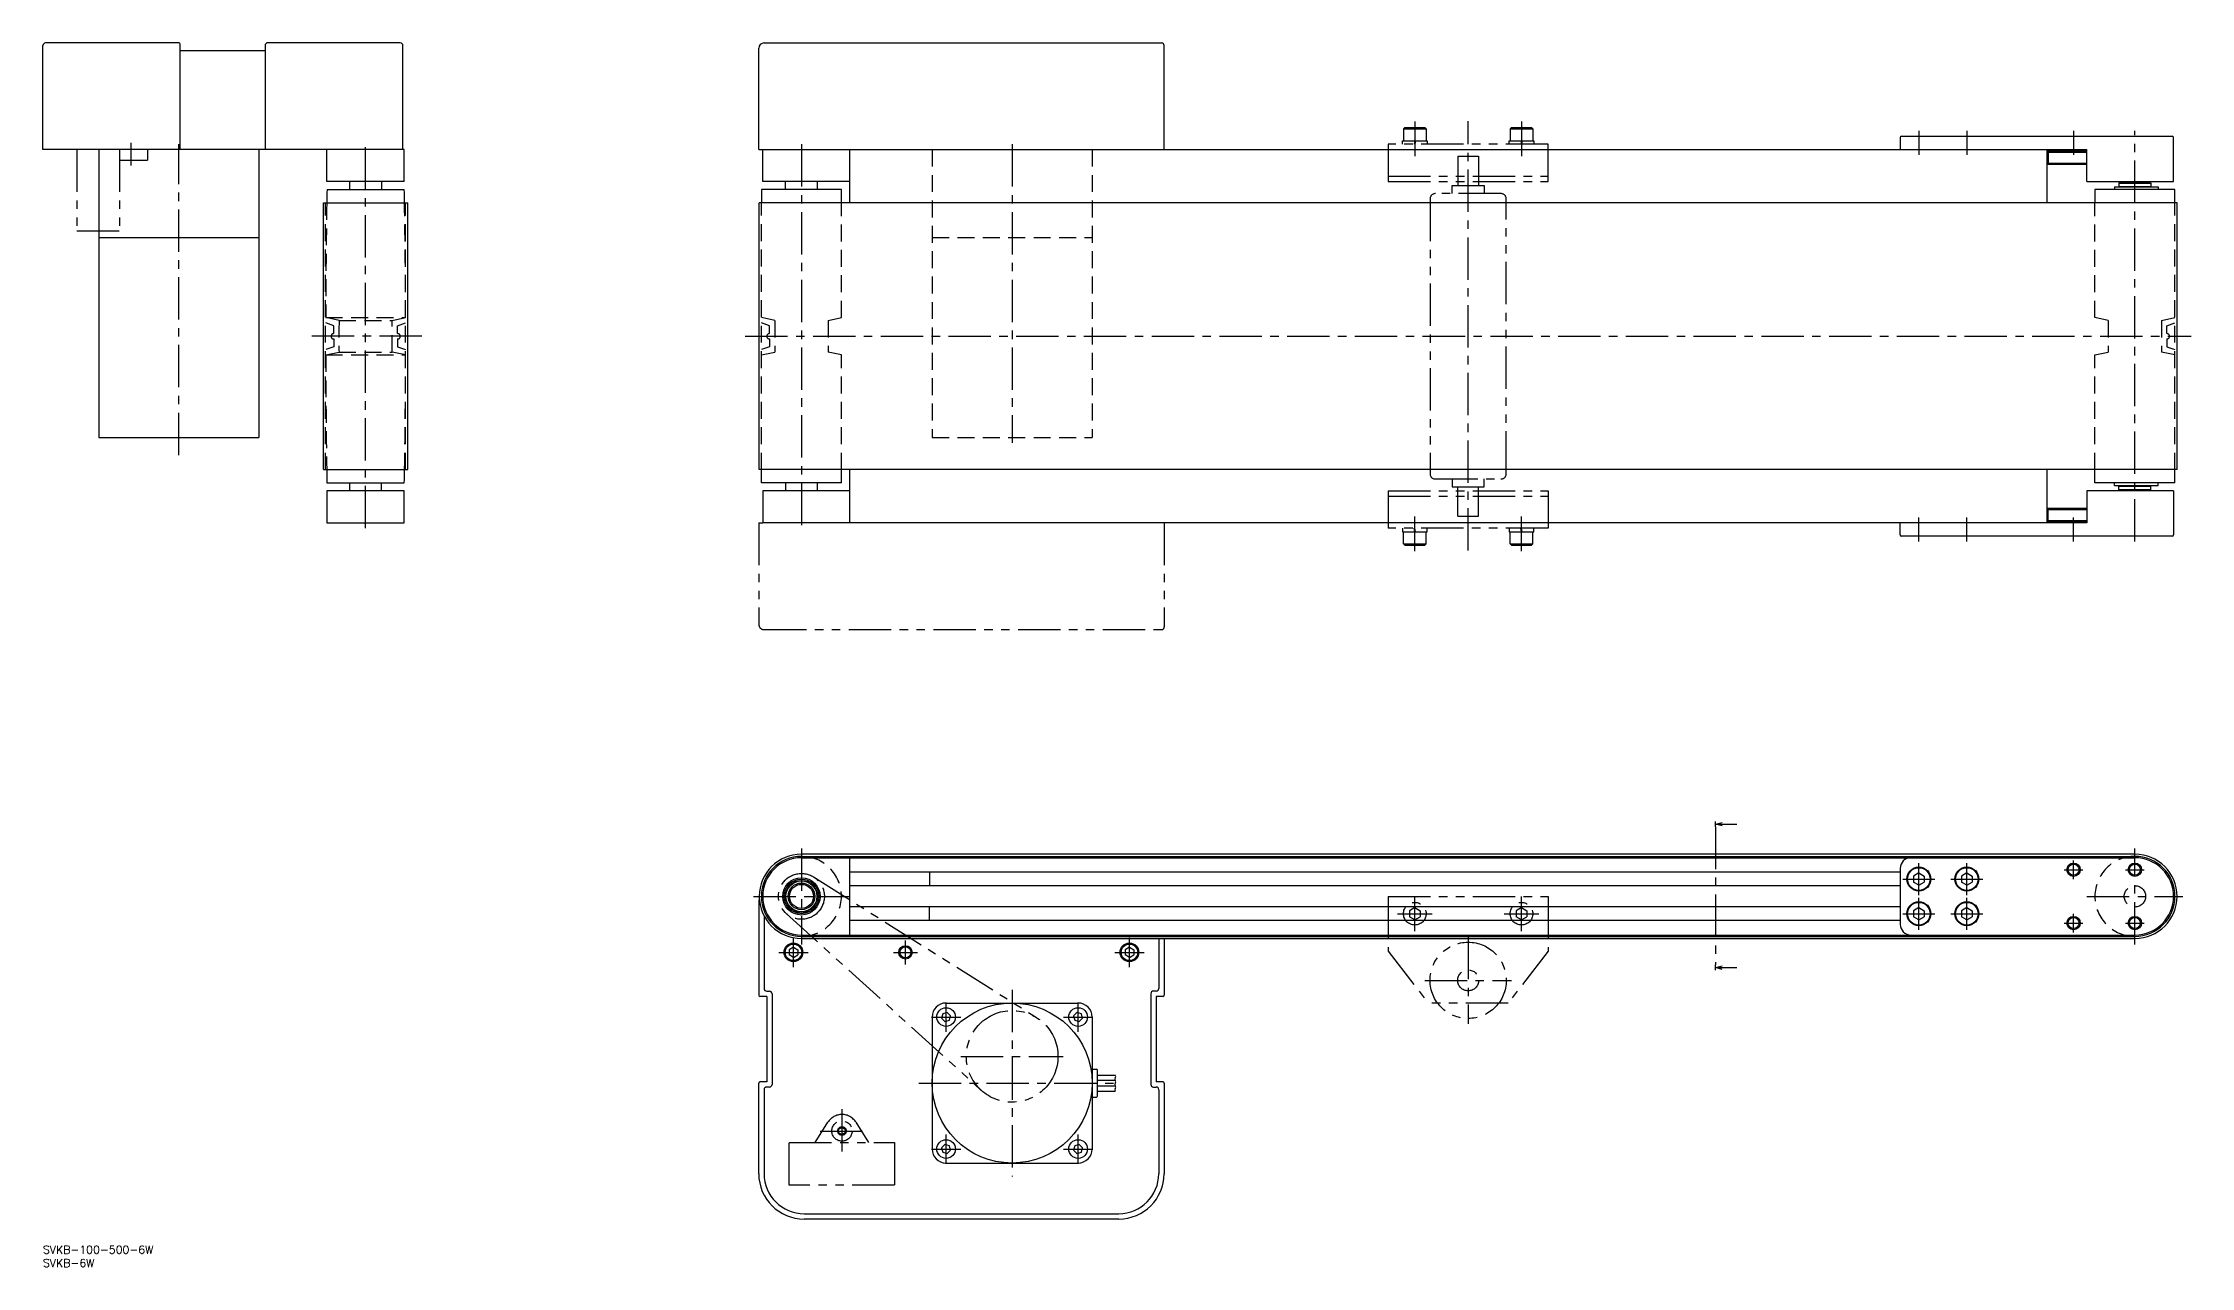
# Model space of a CAD drawing. Extents: x 0 to 1292, y -8 to 451.
# Drawn here: x 0 to 805, y -8 to 451 of the extents above; entities that cross this region are included whole.
import ezdxf

# ---------------------------------------------------------------- set-up
doc = ezdxf.new("R2010")
doc.units = 0
doc.header["$LTSCALE"] = 0.5
for name, pattern in [('CENTER', [50.8, 31.75, -6.35, 6.35, -6.35]), ('DASHED', [19.05, 12.7, -6.35]), ('PHANTOM', [63.5, 31.75, -6.35, 6.35, -6.35, 6.35, -6.35])]:
    doc.linetypes.add(name, pattern=pattern)
doc.layers.get('0').update_dxf_attribs({"linetype": 'CONTINUOUS'})
for name, color, linetype in [('MSM_CENTER', 1, 'CENTER'), ('MSM_CONTINUOUS', 7, 'CONTINUOUS'), ('MSM_DASHED', 4, 'DASHED'), ('MSM_IMAGINARY', 6, 'PHANTOM'), ('MSM_NARROW', 5, 'CONTINUOUS'), ('MSM_PART_NUMBER', 7, 'CONTINUOUS')]:
    doc.layers.add(name, color=color, linetype=linetype)
doc.styles.get("Standard").update_dxf_attribs({"font": 'txt.shx', "height": 3, "bigfont": 'bigfont.shx'})

# ---------------------------------------------------------------- blocks, each defined once
blk = doc.blocks.new('*U9')
at = {"layer": 'MSM_PART_NUMBER'}
blk.add_text('SVKB-100-500-6W', height=3, dxfattribs=at).set_placement((0, -3))
blk = doc.blocks.new('*U10')
at = {"layer": 'MSM_PART_NUMBER'}
blk.add_text('SVKB-6W', height=3, dxfattribs=at).set_placement((0, -8))

msp = doc.modelspace()

# ---------------------------------------------------------------- linework, layer by layer
msp.add_arc((134, 450), 1, 0, 90)
at = {"layer": 'MSM_CENTER'}
for p, q in [((514.4, 421.55), (514.4, 408.55)), ((534.4, 260.63), (534.4, 421.63)), ((554.4, 421.55), (554.4, 408.55)), ((33, 413.5), (33, 405)), ((51, 296.47), (51, 413)), ((121, 269), (121, 413)), ((284.4, 413), (284.4, 269)), ((363.4, 413), (363.4, 301)), ((703.4, 418), (703.4, 409)), ((721.4, 418), (721.4, 409)), ((761.4, 418), (761.4, 409)), ((784.4, 264), (784.4, 418)), ((142.07, 341), (99.93, 341)), ((263.34, 341), (805.45, 341)), ((514.4, 260.45), (514.4, 273.45)), ((554.4, 260.45), (554.4, 273.45)), ((703.4, 264), (703.4, 273)), ((721.4, 264), (721.4, 273)), ((761.4, 264), (761.4, 273)), ((627.18, 157.08), (627.18, 105.28)), ((284.4, 149), (284.4, 113)), ((784.4, 113), (784.4, 149)), ((697.4, 137.5), (709.4, 137.5)), ((703.4, 131.5), (703.4, 143.5)), ((715.4, 137.5), (727.4, 137.5)), ((721.4, 131.5), (721.4, 143.5)), ((757.9, 141), (764.9, 141)), ((761.4, 137.5), (761.4, 144.5)), ((780.9, 141), (787.9, 141)), ((266.4, 131), (302.4, 131)), ((514.4, 118), (514.4, 131)), ((554.4, 118), (554.4, 131)), ((703.4, 118.5), (703.4, 130.5)), ((721.4, 118.5), (721.4, 130.5)), ((766.4, 131), (802.4, 131)), ((507.9, 124.5), (520.9, 124.5)), ((547.9, 124.5), (560.9, 124.5)), ((697.4, 124.5), (709.4, 124.5)), ((715.4, 124.5), (727.4, 124.5)), ((757.9, 121), (764.9, 121)), ((761.4, 117.5), (761.4, 124.5)), ((780.9, 121), (787.9, 121)), ((281.4, 104.5), (281.4, 115.5)), ((323.4, 105.5), (323.4, 114.5)), ((407.4, 104.5), (407.4, 115.5)), ((534.4, 115.8), (534.4, 83.2)), ((275.9, 110), (286.9, 110)), ((318.9, 110), (327.9, 110)), ((401.9, 110), (412.9, 110)), ((518.1, 99.5), (550.7, 99.5)), ((338.65, 80.25), (338.65, 91.25)), ((363.4, 96), (363.4, 26)), ((388.15, 80.25), (388.15, 91.25)), ((333.15, 85.75), (344.15, 85.75)), ((382.65, 85.75), (393.65, 85.75)), ((344.21, 71), (382.59, 71)), ((328.4, 61), (404.1, 61)), ((299.6, 51.2), (299.6, 34.8)), ((291.4, 43), (307.8, 43)), ((338.65, 30.75), (338.65, 41.75)), ((388.15, 30.75), (388.15, 41.75)), ((333.15, 36.25), (344.15, 36.25)), ((382.65, 36.25), (393.65, 36.25))]:
    msp.add_line(p, q, dxfattribs=at)
at = {"layer": 'MSM_CONTINUOUS'}
for p, q in [((0, 411), (0, 450)), ((51, 451), (1, 451)), ((51.5, 411), (51.5, 450.5)), ((83.5, 448), (51.5, 448)), ((83.5, 411), (83.5, 450.5)), ((134, 451), (84, 451)), ((135, 411), (135, 450)), ((268.4, 411), (268.4, 449)), ((270.4, 451), (419.4, 451)), ((420.4, 411), (420.4, 450)), ((135.5, 411), (0, 411)), ((21, 411), (21, 303)), ((81, 411), (81, 303)), ((106.5, 399), (106.5, 411)), ((135.5, 399), (135.5, 411)), ((268.4, 411), (766.4, 411)), ((269.9, 399), (269.9, 411)), ((302.4, 411), (302.4, 391)), ((696.4, 415.5), (696.4, 411)), ((696.9, 416), (798.4, 416)), ((751.4, 411), (751.4, 391)), ((766.4, 399), (766.4, 411)), ((798.9, 399), (798.9, 415.5)), ((751.83, 410.5), (751.4, 410.06)), ((751.4, 405.93), (751.83, 405.5)), ((751.83, 410.5), (751.83, 405.5)), ((751.83, 410.5), (766.4, 410.5)), ((751.83, 405.5), (766.4, 405.5)), ((135.5, 399), (106.5, 399)), ((106.51, 396), (135.49, 396)), ((115, 399), (115, 396)), ((127, 399), (127, 396)), ((299.4, 396), (269.4, 396)), ((269.4, 396), (269.4, 391)), ((302.4, 399), (269.9, 399)), ((278.4, 396), (278.4, 399)), ((290.4, 396), (290.4, 399)), ((299.4, 391), (299.4, 396)), ((766.4, 399), (798.9, 399)), ((799.4, 396), (769.4, 396)), ((769.4, 396), (769.4, 391)), ((776.75, 397), (793.15, 397)), ((776.75, 397), (776.75, 396)), ((778.6, 398.65), (778.4, 398.45)), ((778.4, 398.45), (790.4, 398.45)), ((778.4, 398.45), (778.4, 397.15)), ((778.4, 397.15), (790.4, 397.15)), ((778.6, 398.65), (790.2, 398.65)), ((778.65, 397.15), (778.65, 397)), ((780.4, 398.65), (780.4, 399)), ((788.4, 398.65), (788.4, 399)), ((790.15, 397.15), (790.15, 397)), ((790.2, 398.65), (790.4, 398.45)), ((790.2, 398.65), (790.4, 398.45)), ((790.4, 398.45), (790.4, 397.15)), ((793.15, 397), (793.15, 396)), ((799.4, 391), (799.4, 396)), ((105.2, 391), (136.8, 391)), ((105.2, 291), (105.2, 391)), ((136.8, 291), (136.8, 391)), ((800.2, 391), (268.6, 391)), ((268.6, 291), (268.6, 391)), ((800.2, 291), (800.2, 391)), ((21, 378), (81, 378)), ((21, 303), (81, 303)), ((105.2, 291), (136.8, 291)), ((800.2, 291), (268.6, 291)), ((269.4, 286), (269.4, 291)), ((299.4, 286), (299.4, 291)), ((302.4, 291), (302.4, 271)), ((751.4, 291), (751.4, 271)), ((769.4, 286), (769.4, 291)), ((799.4, 286), (799.4, 291)), ((106.5, 286), (135.5, 286)), ((106.5, 283.02), (106.5, 271.02)), ((106.5, 283.02), (106.5, 271)), ((135.5, 283), (106.5, 283)), ((115, 286), (115, 283)), ((127, 283), (127, 286)), ((135.5, 271), (135.5, 283.01)), ((299.4, 286), (269.4, 286)), ((302.39, 283.01), (269.9, 283)), ((269.9, 283), (269.9, 271)), ((278.4, 286), (278.4, 283)), ((290.4, 283.01), (290.4, 286)), ((766.4, 283), (766.4, 271)), ((798.9, 283), (766.4, 283)), ((799.4, 286), (769.4, 286)), ((776.75, 285), (776.75, 286)), ((776.75, 285), (793.15, 285)), ((778.4, 284.85), (790.4, 284.85)), ((778.4, 283.55), (778.4, 284.85)), ((778.4, 283.55), (790.4, 283.55)), ((778.6, 283.35), (778.4, 283.55)), ((778.6, 283.35), (790.2, 283.35)), ((778.65, 284.85), (778.65, 285)), ((780.4, 283), (780.4, 283.35)), ((788.4, 283), (788.4, 283.35)), ((790.15, 284.85), (790.15, 285)), ((790.2, 283.35), (790.4, 283.55)), ((790.4, 283.55), (790.4, 284.85)), ((793.15, 285), (793.15, 286)), ((798.9, 283), (798.9, 266.5)), ((751.4, 276.07), (751.83, 276.5)), ((751.83, 271.5), (751.83, 276.5)), ((751.83, 276.5), (766.4, 276.5)), ((106.5, 271), (135.5, 271)), ((766.4, 271), (269.9, 271)), ((696.4, 266.5), (696.4, 271)), ((798.4, 266), (696.9, 266)), ((751.83, 271.5), (751.4, 271.94)), ((751.83, 271.5), (766.4, 271.5)), ((784.4, 146.8), (284.4, 146.8)), ((284.4, 146), (784.4, 146)), ((284.4, 145.5), (784.4, 145.5)), ((302.4, 145.5), (302.4, 116.5)), ((696.4, 140.1), (302.4, 140.1)), ((332.4, 140.1), (332.4, 134.9)), ((696.4, 141.5), (696.4, 120.5)), ((703.4, 139.79), (701.4, 138.63)), ((701.4, 138.63), (701.4, 136.36)), ((703.4, 139.79), (705.4, 138.63)), ((705.4, 138.63), (705.4, 136.36)), ((721.4, 139.79), (719.4, 138.63)), ((719.4, 138.63), (719.4, 136.36)), ((721.4, 139.79), (723.4, 138.63)), ((723.4, 138.63), (723.4, 136.36)), ((696.4, 134.9), (302.4, 134.9)), ((703.4, 135.21), (701.4, 136.36)), ((703.4, 135.21), (705.4, 136.36)), ((721.4, 135.21), (719.4, 136.36)), ((721.4, 135.21), (723.4, 136.36)), ((268.4, 128), (268.4, 94)), ((270.4, 123.68), (270.4, 96.44)), ((696.4, 127.1), (302.4, 127.1)), ((696.4, 121.9), (302.4, 121.9)), ((332.4, 121.9), (332.4, 127.1)), ((703.4, 126.79), (701.4, 125.63)), ((701.4, 125.63), (701.4, 123.36)), ((703.4, 122.21), (701.4, 123.36)), ((703.4, 126.79), (705.4, 125.63)), ((703.4, 122.21), (705.4, 123.36)), ((705.4, 125.63), (705.4, 123.36)), ((721.4, 126.79), (719.4, 125.63)), ((719.4, 125.63), (719.4, 123.36)), ((721.4, 122.21), (719.4, 123.36)), ((721.4, 126.79), (723.4, 125.63)), ((721.4, 122.21), (723.4, 123.36)), ((723.4, 125.63), (723.4, 123.36)), ((284.4, 116.5), (784.4, 116.5)), ((284.4, 116), (784.4, 116)), ((284.4, 115.2), (784.4, 115.2)), ((418.4, 115.2), (418.4, 96.5)), ((420.4, 115.2), (420.4, 94)), ((281.4, 111.89), (279.75, 110.93)), ((279.75, 110.93), (279.75, 109.07)), ((281.4, 108.11), (279.75, 109.07)), ((281.4, 111.89), (283.05, 110.93)), ((281.4, 108.11), (283.05, 109.07)), ((283.05, 110.93), (283.05, 109.07)), ((407.4, 111.89), (405.75, 110.93)), ((405.75, 110.93), (405.75, 109.07)), ((407.4, 108.11), (405.75, 109.07)), ((407.4, 111.89), (409.05, 110.93)), ((407.4, 108.11), (409.05, 109.07)), ((409.05, 110.93), (409.05, 109.07)), ((271.4, 93.5), (268.9, 93.5)), ((271.4, 95.44), (272.4, 95.44)), ((271.4, 93.5), (271.4, 61.5)), ((273.4, 94.44), (273.4, 60.5)), ((338.65, 91), (388.15, 91)), ((415.4, 94.44), (415.4, 60.5)), ((417.4, 95.5), (416.4, 95.5)), ((419.9, 93.5), (417.4, 93.5)), ((417.4, 93.5), (417.4, 61.5)), ((333.4, 85.75), (333.4, 36.25)), ((337.42, 86.97), (336.98, 85.3)), ((336.98, 85.3), (338.2, 84.08)), ((339.1, 87.42), (337.42, 86.97)), ((338.2, 84.08), (339.87, 84.52)), ((340.32, 86.2), (339.1, 87.42)), ((339.87, 84.52), (340.32, 86.2)), ((387.7, 87.42), (386.47, 86.2)), ((386.47, 86.2), (386.92, 84.52)), ((386.92, 84.52), (388.6, 84.08)), ((389.37, 86.97), (387.7, 87.42)), ((388.6, 84.08), (389.82, 85.3)), ((389.82, 85.3), (389.37, 86.97)), ((393.4, 85.75), (393.4, 36.25)), ((393.4, 66.25), (394.9, 66.25)), ((395.4, 56.25), (395.4, 65.75)), ((268.4, 27), (268.4, 61)), ((271.4, 61.5), (268.9, 61.5)), ((270.4, 58.5), (270.4, 27)), ((272.4, 59.5), (271.4, 59.5)), ((395.4, 64), (402.1, 64)), ((402.1, 62), (395.4, 62)), ((395.4, 60), (402.1, 60)), ((395.4, 58), (402.1, 58)), ((416.4, 59.5), (417.4, 59.5)), ((419.9, 61.5), (417.4, 61.5)), ((418.4, 58.5), (418.4, 27)), ((420.4, 61), (420.4, 27)), ((393.4, 55.75), (394.9, 55.75)), ((338.2, 37.92), (336.98, 36.7)), ((336.98, 36.7), (337.42, 35.03)), ((337.42, 35.03), (339.1, 34.58)), ((339.87, 37.48), (338.2, 37.92)), ((339.1, 34.58), (340.32, 35.8)), ((340.32, 35.8), (339.87, 37.48)), ((386.92, 37.48), (386.47, 35.8)), ((386.47, 35.8), (387.7, 34.58)), ((388.6, 37.92), (386.92, 37.48)), ((387.7, 34.58), (389.37, 35.03)), ((389.82, 36.7), (388.6, 37.92)), ((389.37, 35.03), (389.82, 36.7)), ((338.65, 31), (388.15, 31)), ((285.4, 12), (403.4, 12)), ((403.4, 10), (285.4, 10))]:
    msp.add_line(p, q, dxfattribs=at)
for centre, radius in [((284.4, 131), 7), ((284.4, 131), 6.5), ((284.4, 131), 6), ((703.4, 137.5), 4.5), ((703.4, 137.5), 4.25), ((721.4, 137.5), 4.5), ((721.4, 137.5), 4.25), ((761.4, 141), 2.07), ((784.4, 141), 2.07), ((284.4, 131), 5.8), ((284.4, 131), 5), ((284.4, 131), 4.5), ((703.4, 124.5), 4.5), ((721.4, 124.5), 4.5), ((703.4, 124.5), 4.25), ((721.4, 124.5), 4.25), ((761.4, 121), 2.07), ((784.4, 121), 2.07), ((281.4, 110), 3.5), ((281.4, 110), 3.09), ((407.4, 110), 3.5), ((407.4, 110), 3.09), ((323.4, 110), 2.07), ((363.4, 61), 30), ((338.65, 85.75), 3.5), ((388.15, 85.75), 3.5), ((338.65, 36.25), 3.5), ((388.15, 36.25), 3.5)]:
    msp.add_circle(centre, radius, dxfattribs=at)
for centre, radius, start, end in [((1, 450), 1, 90, 180), ((51, 450.5), 0.5, 0, 90), ((84, 450.5), 0.5, 90, 180), ((270.4, 449), 2, 90, 180), ((419.4, 450), 1, 0, 90), ((696.9, 415.5), 0.5, 90, 180), ((798.4, 415.5), 0.5, 360, 90), ((3131.25, 340.5), 3025.25, 178.94882, 179.04353), ((-2889.25, 340.5), 3025.25, 0.95647, 1.05118), ((937.77, 303.7), 831.46, 180.87525, 181.21978), ((-272.38, 296.6), 408.01, 358.51147, 359.21389), ((696.9, 266.5), 0.5, 180, 270), ((798.4, 266.5), 0.5, 270, 0), ((284.4, 131), 15.8, 90, 270), ((284.4, 131), 15, 90, 270), ((284.4, 131), 14.5, 90, 270), ((700.4, 141.5), 4, 90, 180), ((784.4, 131), 15.8, 270, 90), ((784.4, 131), 15, 270, 90), ((784.4, 131), 14.5, 270, 90), ((285.4, 128), 17, 171.10666, 180), ((700.4, 120.5), 4, 180, 270), ((268.9, 94), 0.5, 180, 270), ((271.4, 96.44), 1, 180, 270), ((272.4, 94.44), 1, 0, 90), ((338.65, 85.75), 5.25, 90, 180), ((388.15, 85.75), 5.25, 0, 90), ((416.4, 94.5), 1, 90, 180), ((417.4, 96.5), 1, 270, 0), ((419.9, 94), 0.5, 270, 0), ((394.9, 65.75), 0.5, 0, 90), ((268.9, 61), 0.5, 90, 180), ((271.4, 58.5), 1, 90, 180), ((272.4, 60.5), 1, 270, 0), ((416.4, 60.5), 1, 180, 270), ((417.4, 58.5), 1, 0, 90), ((419.9, 61), 0.5, 0, 90), ((394.9, 56.25), 0.5, 270, 0), ((338.65, 36.25), 5.25, 180, 270), ((388.15, 36.25), 5.25, 270, 0), ((285.4, 27), 17, 180, 270), ((285.4, 27), 15, 180, 270), ((403.4, 27), 15, 270, 0), ((403.4, 27), 17, 270, 0)]:
    msp.add_arc(centre, radius, start, end, dxfattribs=at)
at = {"layer": 'MSM_DASHED'}
for p, q in [((333.4, 411), (333.4, 303)), ((393.4, 411), (393.4, 303)), ((106, 291), (106, 391)), ((136, 291), (136, 391)), ((269.4, 291), (269.4, 391)), ((299.4, 348), (299.4, 391)), ((769.4, 348), (769.4, 391)), ((799.4, 291), (799.4, 391)), ((333.4, 378), (393.4, 378)), ((106.01, 348), (136, 348)), ((111.01, 346.9), (106.01, 348)), ((111.01, 346.9), (131, 346.9)), ((131, 346.9), (136, 348)), ((274.41, 346.9), (269.41, 348)), ((274.41, 346.9), (274.41, 335.1)), ((294.4, 346.9), (294.39, 335.1)), ((294.4, 346.9), (299.4, 348)), ((774.41, 346.9), (769.4, 348)), ((774.41, 346.9), (774.41, 335.1)), ((794.4, 346.9), (794.39, 335.1)), ((794.4, 346.9), (799.4, 348)), ((109.01, 344.9), (106.01, 346)), ((109.01, 342), (109.01, 344.9)), ((109.01, 340), (109.01, 337.1)), ((133, 344.9), (136, 346)), ((133, 342), (133, 344.9)), ((133, 340), (133, 337.1)), ((272.4, 344.9), (269.4, 346)), ((272.4, 342), (272.4, 344.9)), ((272.4, 340), (272.4, 337.1)), ((796.4, 344.9), (799.4, 346)), ((796.4, 342), (796.4, 344.9)), ((796.4, 340), (796.4, 337.1)), ((109.01, 337.1), (106.01, 336)), ((106.01, 334), (111.01, 335.1)), ((106.01, 334), (136, 334)), ((111.01, 335.1), (131, 335.1)), ((136, 334), (131, 335.1)), ((133, 337.1), (136, 336)), ((272.4, 337.1), (269.4, 336)), ((269.41, 334), (274.41, 335.1)), ((299.4, 334), (294.4, 335.1)), ((299.4, 291), (299.4, 334)), ((769.4, 334), (774.41, 335.1)), ((769.4, 291), (769.4, 334)), ((799.4, 334), (794.4, 335.1)), ((796.4, 337.1), (799.4, 336)), ((333.4, 303), (393.4, 303))]:
    msp.add_line(p, q, dxfattribs=at)
msp.add_circle((784.4, 131), 4, dxfattribs=at)
for centre, radius, start, end in [((3131.25, 340.5), 3025.25, 179.04353, 179.85796), ((-2889.25, 340.5), 3025.25, 0.14204, 0.95647), ((3131.25, 340.5), 3020.25, 179.87859, 180.10244), ((-2889.25, 340.5), 3020.25, 359.89756, 0.12141), ((109.01, 341), 1, 90, 270), ((133, 341), 1, 270, 90), ((272.4, 341), 1, 90, 270), ((796.4, 341), 1, 270, 90), ((3131.25, 340.5), 3025.25, 180.1231, 180.93753), ((-2889.25, 340.5), 3025.25, 359.06247, 359.8769), ((284.4, 131), 15, 270, 90), ((784.4, 131), 15, 90, 270)]:
    msp.add_arc(centre, radius, start, end, dxfattribs=at)
at = {"layer": 'MSM_IMAGINARY'}
for p, q in [((510.16, 418.8), (510.66, 419.3)), ((510.66, 419.3), (518.16, 419.3)), ((518.16, 419.3), (518.66, 418.8)), ((550.16, 418.8), (550.66, 419.3)), ((550.66, 419.3), (558.16, 419.3)), ((558.16, 419.3), (558.66, 418.8)), ((12.7, 411), (12.7, 380.5)), ((28.7, 411), (28.7, 380.5)), ((39.2, 411), (39.2, 407)), ((504.4, 413), (504.4, 399)), ((564.4, 413), (504.4, 413)), ((509.81, 413), (509.81, 414.3)), ((509.81, 414.3), (519.01, 414.3)), ((510.16, 418.8), (510.16, 414.3)), ((510.16, 418.8), (518.66, 418.8)), ((514.41, 414.3), (514.12, 413)), ((514.7, 414.3), (514.41, 413)), ((518.66, 418.8), (518.66, 414.3)), ((519.01, 414.3), (519.01, 413)), ((549.81, 413), (549.81, 414.3)), ((549.81, 414.3), (559.01, 414.3)), ((550.16, 418.8), (558.66, 418.8)), ((550.16, 418.8), (550.16, 414.3)), ((554.41, 414.3), (554.12, 413)), ((554.7, 414.3), (554.41, 413)), ((558.66, 418.8), (558.66, 414.3)), ((559.01, 414.3), (559.01, 413)), ((564.4, 399), (564.4, 413)), ((28.7, 407), (39.2, 407)), ((530.47, 408.5), (530.47, 397.5)), ((530.47, 408.5), (538.32, 408.5)), ((538.32, 408.5), (538.32, 397.5)), ((504.4, 401), (564.4, 401)), ((504.4, 399), (564.4, 399)), ((528.4, 397.5), (540.4, 397.5)), ((528.4, 394.5), (528.4, 397.5)), ((540.4, 397.5), (540.4, 394.5)), ((520.1, 392.5), (520.1, 289.5)), ((546.7, 394.5), (522.1, 394.5)), ((548.7, 289.5), (548.7, 392.5)), ((12.7, 380.5), (28.7, 380.5)), ((504.4, 283), (564.4, 283)), ((504.4, 283), (504.4, 269)), ((522.1, 287.5), (546.7, 287.5)), ((528.4, 287.5), (528.4, 284.5)), ((528.4, 284.5), (540.4, 284.5)), ((530.47, 273.5), (530.47, 284.5)), ((538.32, 273.5), (538.32, 284.5)), ((540.4, 284.5), (540.4, 287.5)), ((564.4, 283), (564.4, 269)), ((504.4, 281), (564.4, 281)), ((268.4, 271), (268.4, 233)), ((268.4, 271), (269.9, 271)), ((420.4, 271), (420.4, 232)), ((564.4, 269), (504.4, 269)), ((509.81, 269), (509.81, 267.7)), ((509.81, 267.7), (519.01, 267.7)), ((510.16, 263.2), (510.16, 267.7)), ((514.41, 267.7), (514.12, 269)), ((514.7, 267.7), (514.41, 269)), ((518.66, 263.2), (518.66, 267.7)), ((519.01, 267.7), (519.01, 269)), ((530.47, 273.5), (538.32, 273.5)), ((549.81, 269), (549.81, 267.7)), ((549.81, 267.7), (559.01, 267.7)), ((550.16, 263.2), (550.16, 267.7)), ((554.41, 267.7), (554.12, 269)), ((554.7, 267.7), (554.41, 269)), ((558.66, 263.2), (558.66, 267.7)), ((559.01, 267.7), (559.01, 269)), ((510.16, 263.2), (510.66, 262.7)), ((510.16, 263.2), (518.66, 263.2)), ((510.66, 262.7), (518.16, 262.7)), ((518.16, 262.7), (518.66, 263.2)), ((550.16, 263.2), (550.66, 262.7)), ((550.16, 263.2), (558.66, 263.2)), ((550.66, 262.7), (558.16, 262.7)), ((558.16, 262.7), (558.66, 263.2)), ((270.4, 231), (419.4, 231)), ((288.98, 138.27), (372.57, 85.54)), ((504.4, 131), (504.4, 110.5)), ((504.4, 131), (564.4, 131)), ((564.4, 131), (564.4, 110.5)), ((278.63, 124.63), (351.85, 58.26)), ((514.4, 126.79), (512.4, 125.63)), ((512.4, 125.63), (512.4, 123.36)), ((514.4, 122.21), (512.4, 123.36)), ((514.4, 126.79), (516.4, 125.63)), ((514.4, 122.21), (516.4, 123.36)), ((516.4, 125.63), (516.4, 123.36)), ((554.4, 126.79), (552.4, 125.63)), ((552.4, 125.63), (552.4, 123.36)), ((554.4, 122.21), (552.4, 123.36)), ((554.4, 126.79), (556.4, 125.63)), ((554.4, 122.21), (556.4, 123.36)), ((556.4, 125.63), (556.4, 123.36)), ((504.4, 110.5), (519.4, 91)), ((564.4, 110.5), (549.4, 91)), ((549.4, 91), (519.4, 91)), ((289.6, 38.7), (294.34, 46.29)), ((298.35, 43.72), (299.6, 44.44)), ((298.35, 42.28), (298.35, 43.72)), ((299.6, 41.56), (298.35, 42.28)), ((299.6, 44.44), (300.85, 43.72)), ((300.85, 42.28), (299.6, 41.56)), ((300.85, 43.72), (300.85, 42.28)), ((304.86, 46.29), (309.6, 38.7)), ((279.85, 22.7), (279.85, 38.7)), ((279.85, 38.7), (319.35, 38.7)), ((319.35, 38.7), (319.35, 22.7)), ((319.35, 22.7), (279.85, 22.7))]:
    msp.add_line(p, q, dxfattribs=at)
for centre, radius in [((284.4, 131), 8.6), ((514.4, 124.5), 4.25), ((554.4, 124.5), 4.25), ((534.4, 99.5), 14.3), ((534.4, 99.5), 3.93), ((363.4, 71), 17.19), ((299.6, 43), 3.8), ((299.6, 43), 1.6)]:
    msp.add_circle(centre, radius, dxfattribs=at)
for centre, radius, start, end in [((522.1, 392.5), 2, 90, 180), ((546.7, 392.5), 2, 0, 90), ((522.1, 289.5), 2, 180, 270), ((546.7, 289.5), 2, 270, 0), ((270.4, 233), 2, 180, 270), ((419.4, 232), 1, 270, 0), ((299.6, 43), 6.2, 32.01171, 147.98829)]:
    msp.add_arc(centre, radius, start, end, dxfattribs=at)
at = {"layer": 'MSM_NARROW'}
for p, q in [((751.4, 410.06), (766.4, 410.06)), ((751.4, 405.93), (766.4, 405.93)), ((751.4, 276.07), (766.4, 276.07)), ((751.4, 271.94), (766.4, 271.94))]:
    msp.add_line(p, q, dxfattribs=at)
for centre in [(761.4, 141), (784.4, 141), (761.4, 121), (784.4, 121), (323.4, 110)]:
    msp.add_circle(centre, 2.5, dxfattribs=at)
for centre, start, end in [((402.96, 62.5), 150.00001, 209.99997), ((402.96, 60.5), 150.00004, 209.99996), ((402.96, 58.5), 150.00001, 209.99997), ((401.23, 63.5), 330, 30), ((401.23, 61.5), 330, 30), ((401.23, 59.5), 330, 30)]:
    msp.add_arc(centre, 1, start, end, dxfattribs=at)
at = {"layer": 'MSM_PART_NUMBER'}
for p, q in [((627.18, 157.08), (627.18, 159.08)), ((627.18, 158.08), (629.68, 158.75)), ((627.18, 158.08), (635.18, 158.08)), ((629.68, 157.41), (627.18, 158.08)), ((627.18, 103.28), (627.18, 105.28)), ((627.18, 104.28), (629.68, 104.95)), ((627.18, 104.28), (635.18, 104.28)), ((629.68, 103.61), (627.18, 104.28))]:
    msp.add_line(p, q, dxfattribs=at)

# ---------------------------------------------------------------- block references
at = {"layer": 'MSM_CONTINUOUS'}
for name in ['*U9', '*U10']:
    msp.add_blockref(name, (0, 0), dxfattribs=at)

doc.saveas('drawing.dxf')
